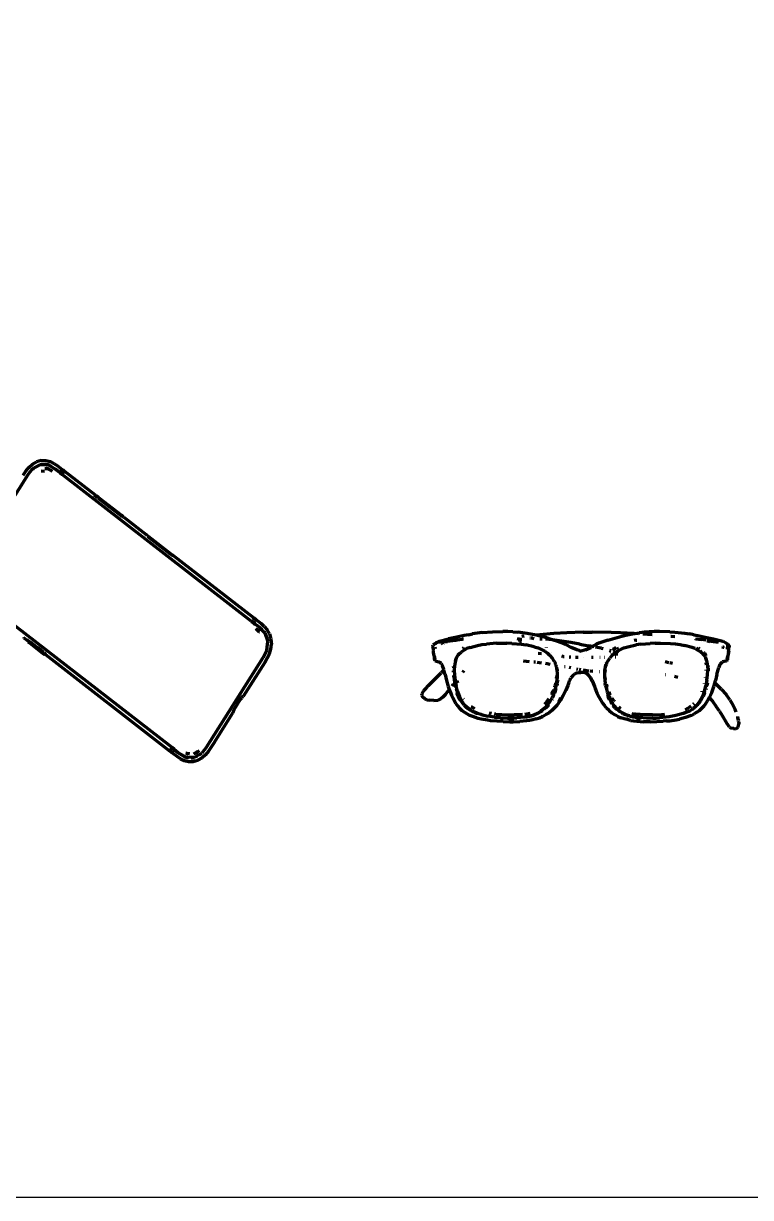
# Model space of a CAD drawing. Header units: millimetres. Extents: x 4307 to 31003, y 2809 to 20009.
# Drawn here: x 11672 to 11992, y 12476 to 12992 of the extents above; entities that cross this region are included whole.
import ezdxf

# ---------------------------------------------------------------- set-up
doc = ezdxf.new("R2010")
doc.units = ezdxf.units.MM
doc.layers.add('ProfileEdges', color=7, linetype='Continuous')

msp = doc.modelspace()

# ---------------------------------------------------------------- linework, layer by layer
for p, q in [((11679.7, 12794.67), (11680.13, 12794.62)), ((11703.63, 12783.99), (11703.68, 12783.9)), ((11703.68, 12783.9), (11703.86, 12783.7)), ((11706.3, 12782.18), (11703.79, 12784.12)), ((11710, 12779.31), (11714.64, 12775.72)), ((11715.43, 12775.11), (11715.6, 12774.97)), ((11772.83, 12729.57), (11772.45, 12728.96)), ((11773.31, 12730.32), (11773.27, 12730.27)), ((11773.77, 12728.84), (11774.05, 12729.3)), ((11673.75, 12720.1), (11674.72, 12719.35)), ((11673.96, 12720.44), (11673.91, 12720.44)), ((11674.04, 12720.38), (11673.96, 12720.44)), ((11674.24, 12720.3), (11674.37, 12720.25)), ((11677.48, 12717.21), (11681.18, 12714.34)), ((11681.37, 12714.71), (11681.14, 12715.02)), ((11881.86, 12686.88), (11883.02, 12686.77)), ((11738.11, 12672.51), (11737.72, 12671.9))]:
    msp.add_line(p, q)
msp.add_lwpolyline([(10872.86, 13720.27), (13396.13, 13720.27), (13396.13, 12475.61), (10872.86, 12475.61)], close=True)
at = {"layer": 'ProfileEdges', "lineweight": 211}
for p, q in [((11675.78, 12797.92), (11677.6, 12798.98)), ((11679.64, 12799.52), (11677.6, 12798.98)), ((11679.64, 12799.52), (11681.7, 12799.55)), ((11681.7, 12799.55), (11683.59, 12799.08)), ((11683.59, 12799.08), (11685.25, 12798.29)), ((11671.69, 12793.1), (11672.92, 12794.93)), ((11672.92, 12794.93), (11674.21, 12796.53)), ((11673.82, 12793.23), (11675.84, 12795.89)), ((11674.21, 12796.53), (11675.78, 12797.92)), ((11675.84, 12795.89), (11679.05, 12797.75)), ((11675.99, 12795.84), (11675.88, 12795.7)), ((11676.2, 12795.97), (11675.99, 12795.84)), ((11682.71, 12797.68), (11679.05, 12797.75)), ((11681.08, 12794.75), (11679.63, 12794.94)), ((11682.15, 12797.74), (11681.34, 12797.77)), ((11682.6, 12795.9), (11681.34, 12795.97)), ((11682.38, 12796), (11681.79, 12796.11)), ((11682.6, 12795.9), (11682.38, 12796)), ((11683.74, 12795.38), (11682.6, 12795.9)), ((11682.95, 12795.88), (11682.6, 12795.9)), ((11685.45, 12796.1), (11682.71, 12797.68)), ((11682.9, 12797.71), (11682.77, 12797.71)), ((11684.35, 12796.86), (11682.9, 12797.71)), ((11682.95, 12795.88), (11683.74, 12795.38)), ((11683.74, 12795.38), (11684.41, 12794.97)), ((11683.74, 12795.38), (11684.52, 12794.96)), ((11685.25, 12798.29), (11686.67, 12797.39)), ((11687.97, 12794.15), (11685.45, 12796.1)), ((11687.87, 12794.4), (11685.82, 12795.98)), ((11686.67, 12797.39), (11688.93, 12795.68)), ((11687.97, 12794.15), (11688.04, 12794.27)), ((11687.97, 12794.15), (11688.01, 12794.12)), ((11688.09, 12794.23), (11688.01, 12794.12)), ((11688.01, 12794.12), (11688.9, 12793.43)), ((11688.93, 12795.68), (11688.04, 12794.27)), ((11688.09, 12794.23), (11688.04, 12794.27)), ((11688.09, 12794.23), (11688.98, 12795.64)), ((11688.52, 12793.91), (11688.09, 12794.23)), ((11688.98, 12793.55), (11688.52, 12793.91)), ((11688.93, 12795.68), (11688.98, 12795.64)), ((11688.98, 12795.64), (11689.83, 12794.9)), ((11689.13, 12793.8), (11689.03, 12793.63)), ((11689.13, 12793.8), (11689.19, 12793.88)), ((11689.19, 12793.88), (11689.6, 12794.54)), ((11689.64, 12794.6), (11689.6, 12794.54)), ((11689.83, 12794.9), (11689.64, 12794.6)), ((11689.83, 12794.9), (11689.87, 12794.95)), ((11689.87, 12794.95), (11703.43, 12784.45)), ((11673.82, 12793.23), (11648.83, 12753.75)), ((11688.9, 12793.43), (11688.98, 12793.55)), ((11772.08, 12728.99), (11688.9, 12793.43)), ((11688.98, 12793.55), (11689.01, 12793.59)), ((11689.03, 12793.63), (11689.01, 12793.59)), ((11703.37, 12783.47), (11703.44, 12783.53)), ((11703.4, 12783.62), (11703.63, 12783.99)), ((11703.44, 12783.53), (11703.4, 12783.62)), ((11703.43, 12784.45), (11703.57, 12784.22)), ((11703.44, 12783.53), (11703.68, 12783.9)), ((11703.44, 12783.53), (11703.55, 12783.4)), ((11703.57, 12784.22), (11703.63, 12783.99)), ((11703.71, 12784.05), (11703.57, 12784.22)), ((11703.68, 12783.9), (11703.73, 12784.03)), ((11703.73, 12784.03), (11703.71, 12784.05)), ((11703.73, 12784.03), (11703.79, 12784.12)), ((11703.85, 12783.85), (11703.73, 12784.03)), ((11703.79, 12784.12), (11704, 12784.09)), ((11703.95, 12783.76), (11703.85, 12783.85)), ((11703.95, 12783.76), (11704.16, 12783.57)), ((11704.93, 12783.37), (11704, 12784.09)), ((11704.16, 12783.57), (11704.31, 12783.44)), ((11704.62, 12783.21), (11704.31, 12783.44)), ((11704.62, 12783.21), (11709.89, 12779.13)), ((11704.93, 12783.37), (11714.98, 12775.62)), ((11710, 12779.31), (11706.3, 12782.18)), ((11709.89, 12779.13), (11709.86, 12779.08)), ((11710, 12779.31), (11709.89, 12779.13)), ((11714.84, 12775.29), (11709.89, 12779.13)), ((11715.43, 12775.11), (11714.64, 12775.72)), ((11714.87, 12775.14), (11714.84, 12775.29)), ((11715.35, 12774.97), (11714.84, 12775.29)), ((11715.35, 12774.97), (11714.87, 12775.14)), ((11714.98, 12775.62), (11715.5, 12775.18)), ((11715.56, 12774.9), (11715.35, 12774.97)), ((11715.6, 12774.97), (11715.5, 12775.18)), ((11715.6, 12774.97), (11715.56, 12774.9)), ((11715.64, 12774.87), (11715.56, 12774.9)), ((11715.99, 12774.72), (11715.64, 12774.87)), ((11715.99, 12774.72), (11726.04, 12766.93)), ((11726.04, 12766.93), (11725.95, 12766.8)), ((11726.1, 12766.84), (11726.02, 12766.73)), ((11726.1, 12766.84), (11726.04, 12766.93)), ((11726.1, 12766.84), (11726.13, 12766.73)), ((11726.29, 12766.62), (11726.1, 12766.84)), ((11726.16, 12766.7), (11726.13, 12766.73)), ((11726.32, 12766.52), (11726.16, 12766.7)), ((11726.22, 12766.56), (11726.16, 12766.7)), ((11726.32, 12766.52), (11726.22, 12766.56)), ((11726.32, 12766.52), (11726.29, 12766.62)), ((11726.32, 12766.52), (11726.41, 12766.47)), ((11726.41, 12766.47), (11726.49, 12766.35)), ((11726.56, 12766.26), (11726.49, 12766.35)), ((11726.49, 12766.35), (11726.88, 12766.17)), ((11726.56, 12766.26), (11726.84, 12766)), ((11726.56, 12766.26), (11727.11, 12765.88)), ((11726.87, 12765.97), (11726.84, 12766)), ((11726.87, 12765.97), (11726.92, 12765.93)), ((11736.83, 12758.46), (11726.88, 12766.17)), ((11726.92, 12765.93), (11727.5, 12765.49)), ((11727.5, 12765.49), (11736.6, 12758.43)), ((11736.87, 12758.33), (11736.5, 12758.6)), ((11736.73, 12758.35), (11736.6, 12758.43)), ((11736.73, 12758.35), (11736.9, 12758.24)), ((11736.83, 12758.46), (11737.38, 12758.02)), ((11737.01, 12758.15), (11736.9, 12758.24)), ((11737.38, 12758.02), (11737.01, 12758.15)), ((11737.29, 12757.99), (11737.32, 12757.97)), ((11737.32, 12757.97), (11737.36, 12757.94)), ((11737.38, 12758.02), (11737.41, 12758.01)), ((11737.56, 12757.88), (11737.41, 12758.01)), ((11737.42, 12757.91), (11737.56, 12757.88)), ((11737.52, 12757.64), (11737.53, 12757.67)), ((11737.56, 12757.88), (11737.66, 12757.86)), ((11737.61, 12757.79), (11737.66, 12757.86)), ((11737.66, 12757.86), (11737.76, 12757.86)), ((11737.76, 12757.86), (11737.69, 12757.74)), ((11773.31, 12730.32), (11737.76, 12757.86)), ((11737.25, 12673.36), (11653.81, 12737.99)), ((11771.88, 12728.06), (11771.91, 12728.11)), ((11772.08, 12728.99), (11772.35, 12728.81)), ((11772.35, 12728.81), (11772.42, 12728.92)), ((11772.35, 12728.81), (11773.28, 12728.07)), ((11772.42, 12728.92), (11772.45, 12728.96)), ((11772.99, 12728.48), (11772.42, 12728.92)), ((11772.95, 12727.55), (11772.81, 12727.33)), ((11773.27, 12730.27), (11772.83, 12729.57)), ((11773.35, 12728.19), (11772.99, 12728.48)), ((11773.35, 12728.19), (11773.28, 12728.07)), ((11773.28, 12728.07), (11775.06, 12726.7)), ((11774.21, 12729.55), (11773.31, 12730.32)), ((11773.35, 12728.19), (11773.77, 12728.84)), ((11774.05, 12729.3), (11774.21, 12729.55)), ((11774.24, 12729.6), (11774.21, 12729.55)), ((11776.52, 12727.8), (11774.24, 12729.6)), ((11775.06, 12726.7), (11775.79, 12726.13)), ((11777.76, 12726.63), (11776.52, 12727.8)), ((11777.76, 12726.63), (11779.01, 12725.17)), ((11671.9, 12721.9), (11671.85, 12721.92)), ((11671.99, 12721.69), (11671.9, 12721.9)), ((11671.99, 12721.69), (11673.61, 12720.49)), ((11774.72, 12725.1), (11774.1, 12725.61)), ((11774.26, 12725.66), (11775.53, 12724.33)), ((11775.53, 12724.33), (11774.72, 12725.1)), ((11775.53, 12724.33), (11775.64, 12724.27)), ((11778.07, 12723.82), (11775.79, 12726.13)), ((11776.85, 12725.23), (11776.6, 12725.48)), ((11778.14, 12723.94), (11777.98, 12724.1)), ((11778.07, 12723.82), (11779.38, 12720.03)), ((11778.19, 12723.8), (11778.14, 12723.94)), ((11779.15, 12721.18), (11778.49, 12722.98)), ((11780.05, 12723.37), (11779.01, 12725.17)), ((11780.05, 12723.37), (11780.73, 12721.21)), ((11861.83, 12721.84), (11858.91, 12721.15)), ((11865.79, 12722.71), (11861.83, 12721.84)), ((11867.58, 12723.02), (11865.79, 12722.71)), ((11867.58, 12723.02), (11869.43, 12723.38)), ((11873.61, 12723.94), (11869.43, 12723.38)), ((11873.61, 12723.94), (11878.14, 12724.31)), ((11878.14, 12724.31), (11882.69, 12724.43)), ((11884.93, 12724.4), (11882.69, 12724.43)), ((11887.13, 12724.3), (11884.93, 12724.4)), ((11887.13, 12724.3), (11889.29, 12724.1)), ((11893.48, 12723.57), (11889.29, 12724.1)), ((11892.14, 12722.38), (11891.15, 12722.28)), ((11897.39, 12722.86), (11893.48, 12723.57)), ((11894.93, 12721.49), (11894.64, 12721.5)), ((11896, 12721.44), (11895.26, 12721.47)), ((11905.24, 12723.53), (11897.39, 12722.86)), ((11899.2, 12722.43), (11897.39, 12722.86)), ((11902.48, 12721.49), (11899.2, 12722.43)), ((11902.48, 12721.49), (11905.28, 12720.67)), ((11910.91, 12723.9), (11905.24, 12723.53)), ((11918.06, 12724.06), (11910.91, 12723.9)), ((11918.06, 12724.06), (11922.03, 12724.08)), ((11930.35, 12723.97), (11922.03, 12724.08)), ((11928.99, 12720.67), (11935.08, 12722.39)), ((11934.54, 12723.83), (11930.35, 12723.97)), ((11940.45, 12723.51), (11934.54, 12723.83)), ((11935.08, 12722.39), (11936.87, 12722.86)), ((11936.87, 12722.86), (11940.45, 12723.51)), ((11940.45, 12723.51), (11940.79, 12723.57)), ((11942.3, 12723.41), (11940.45, 12723.51)), ((11940.79, 12723.57), (11942.86, 12723.9)), ((11944.99, 12724.1), (11942.86, 12723.9)), ((11948.39, 12722.98), (11944.29, 12723.28)), ((11947.14, 12724.3), (11944.99, 12724.1)), ((11949.34, 12724.4), (11947.14, 12724.3)), ((11951.58, 12724.43), (11949.34, 12724.4)), ((11956.14, 12724.31), (11951.58, 12724.43)), ((11956.14, 12724.31), (11958.4, 12724.13)), ((11956.61, 12722.33), (11956.84, 12722.31)), ((11956.84, 12722.31), (11958.34, 12722.17)), ((11958.4, 12724.13), (11962.78, 12723.66)), ((11962.78, 12723.66), (11964.84, 12723.38)), ((11966.69, 12723.02), (11964.84, 12723.38)), ((11966.69, 12723.02), (11968.48, 12722.71)), ((11968.48, 12722.71), (11972.44, 12721.84)), ((11972.44, 12721.84), (11975.36, 12721.15)), ((11673.91, 12720.44), (11673.61, 12720.49)), ((11673.9, 12720.34), (11673.61, 12720.49)), ((11673.9, 12720.34), (11673.75, 12720.1)), ((11673.75, 12720.1), (11673.86, 12719.89)), ((11673.86, 12719.89), (11674.48, 12719.39)), ((11673.96, 12720.44), (11673.9, 12720.34)), ((11674.67, 12719.94), (11673.9, 12720.34)), ((11673.9, 12720.34), (11674.27, 12720.2)), ((11673.91, 12720.44), (11673.92, 12720.46)), ((11673.97, 12720.53), (11674, 12720.58)), ((11674.02, 12720.53), (11674, 12720.5)), ((11674.67, 12719.94), (11674.27, 12720.2)), ((11674.48, 12719.39), (11680.42, 12714.77)), ((11674.91, 12719.75), (11674.67, 12719.94)), ((11677.48, 12717.21), (11674.72, 12719.35)), ((11677, 12718.13), (11674.91, 12719.75)), ((11677.71, 12717.59), (11677, 12718.13)), ((11677.48, 12717.21), (11677.71, 12717.59)), ((11678.42, 12717.03), (11677.71, 12717.59)), ((11680.73, 12715.24), (11678.42, 12717.03)), ((11778.92, 12716.12), (11779.09, 12717.64)), ((11778.92, 12716.12), (11779.12, 12717.45)), ((11779.09, 12717.64), (11779.38, 12720.03)), ((11779.52, 12720.17), (11779.35, 12720.65)), ((11780.05, 12714.55), (11780.7, 12716.66)), ((11780.7, 12716.66), (11780.97, 12718.92)), ((11780.73, 12721.21), (11780.97, 12718.92)), ((11851.95, 12717.92), (11852.04, 12718.34)), ((11852.03, 12717.14), (11851.95, 12717.92)), ((11852.03, 12717.14), (11852.1, 12716.72)), ((11852.59, 12718.86), (11852.04, 12718.34)), ((11852.1, 12716.72), (11852.09, 12716.69)), ((11852.09, 12716.69), (11852.09, 12716.65)), ((11852.09, 12716.65), (11852.16, 12716.32)), ((11852.2, 12716.09), (11852.16, 12716.32)), ((11853.06, 12719.14), (11852.59, 12718.86)), ((11852.89, 12718.56), (11852.9, 12718.41)), ((11853.1, 12716.83), (11852.97, 12717.57)), ((11853.06, 12719.14), (11852.99, 12718.96)), ((11853.63, 12719.49), (11853.06, 12719.14)), ((11853.11, 12719.26), (11853.06, 12719.14)), ((11853.63, 12719.49), (11853.11, 12719.26)), ((11853.72, 12719.52), (11853.63, 12719.49)), ((11854.55, 12720.04), (11853.72, 12719.52)), ((11855.24, 12719.75), (11853.72, 12719.52)), ((11854.55, 12720.04), (11854.83, 12720.16)), ((11854.83, 12720.16), (11858.91, 12721.15)), ((11856.75, 12719.96), (11855.24, 12719.75)), ((11855.47, 12719.57), (11855.24, 12719.75)), ((11855.74, 12719.36), (11856.17, 12719.04)), ((11856.53, 12719.27), (11856.38, 12719.08)), ((11856.84, 12719.17), (11856.7, 12719.28)), ((11856.75, 12719.96), (11857.12, 12720.01)), ((11857.12, 12720.01), (11857.17, 12720.02)), ((11857.52, 12720.7), (11857.14, 12720.47)), ((11857.14, 12720.47), (11857.72, 12720.6)), ((11857.17, 12720.02), (11857.48, 12720.25)), ((11857.17, 12720.02), (11857.51, 12720.07)), ((11857.48, 12720.25), (11857.84, 12720.5)), ((11859.52, 12720.34), (11857.51, 12720.07)), ((11858.4, 12720.32), (11857.51, 12720.07)), ((11857.51, 12720.07), (11858.44, 12719.98)), ((11857.77, 12720.82), (11857.68, 12720.8)), ((11857.72, 12720.6), (11858.32, 12720.73)), ((11857.84, 12720.5), (11859.04, 12720.79)), ((11858.32, 12720.73), (11858.83, 12720.83)), ((11858.72, 12720.55), (11858.4, 12720.32)), ((11858.44, 12719.98), (11858.62, 12719.83)), ((11859.04, 12720.79), (11858.72, 12720.55)), ((11858.81, 12719.66), (11858.88, 12719.61)), ((11859.52, 12720.34), (11862.02, 12720.67)), ((11862.02, 12720.67), (11862.67, 12720.74)), ((11862.72, 12720.75), (11864.93, 12721.01)), ((11865.4, 12721.05), (11864.93, 12721.01)), ((11865.48, 12717.3), (11865.05, 12716.99)), ((11865.38, 12716.57), (11866.19, 12717.12)), ((11866.97, 12716.88), (11865.71, 12716.25)), ((11868.32, 12717.37), (11866.97, 12716.88)), ((11868.32, 12717.37), (11871.62, 12718.27)), ((11871.62, 12718.27), (11873.55, 12718.63)), ((11873.55, 12718.63), (11875.61, 12718.91)), ((11880, 12719.26), (11875.61, 12718.91)), ((11880, 12719.26), (11884.47, 12719.31)), ((11886.67, 12719.21), (11884.47, 12719.31)), ((11886.67, 12719.21), (11890.89, 12718.81)), ((11890.91, 12720.88), (11888.99, 12721.13)), ((11891.01, 12720.43), (11889.46, 12720.57)), ((11890.14, 12719.76), (11890.95, 12719.66)), ((11890.89, 12718.81), (11892.87, 12718.51)), ((11891.05, 12720.86), (11890.91, 12720.88)), ((11896.54, 12717.66), (11892.87, 12718.51)), ((11896, 12721.44), (11896.42, 12721.41)), ((11896.54, 12717.66), (11898.24, 12717.18)), ((11899.74, 12716.49), (11898.24, 12717.18)), ((11899.07, 12721.23), (11900.03, 12721.17)), ((11899.74, 12716.49), (11901.15, 12715.74)), ((11904.4, 12720.75), (11901.47, 12721.03)), ((11901.73, 12717.49), (11901.8, 12717.43)), ((11905.28, 12720.67), (11904.4, 12720.75)), ((11905.28, 12720.67), (11905.48, 12720.61)), ((11908.59, 12720.2), (11905.48, 12720.61)), ((11905.48, 12720.61), (11909.32, 12719.33)), ((11912.71, 12719.56), (11908.59, 12720.2)), ((11909.32, 12719.33), (11910.33, 12718.85)), ((11910.33, 12718.85), (11912.8, 12717.44)), ((11916.67, 12718.87), (11912.71, 12719.56)), ((11915.24, 12716.29), (11912.8, 12717.44)), ((11916.25, 12716), (11915.24, 12716.29)), ((11916.67, 12718.87), (11920.4, 12718.16)), ((11919.03, 12716.29), (11917.13, 12715.84)), ((11919.03, 12716.29), (11921.46, 12717.44)), ((11922.11, 12717.81), (11920.4, 12718.16)), ((11922.11, 12717.81), (11921.46, 12717.44)), ((11922.18, 12717.79), (11922.11, 12717.81)), ((11923.89, 12718.8), (11922.18, 12717.79)), ((11922.95, 12717.64), (11922.18, 12717.79)), ((11925.96, 12717.02), (11923.48, 12717.53)), ((11924.95, 12719.33), (11923.89, 12718.8)), ((11928.99, 12720.67), (11924.95, 12719.33)), ((11926.89, 12716.83), (11926.13, 12716.99)), ((11931.52, 12716.81), (11931.2, 12716.49)), ((11931.29, 12716.26), (11931.48, 12716.44)), ((11931.48, 12716.44), (11932.45, 12717.13)), ((11931.52, 12716.81), (11932.52, 12717.55)), ((11932.61, 12717.24), (11932.75, 12717.34)), ((11933.17, 12716.75), (11932.83, 12716.52)), ((11933.12, 12715.74), (11934.52, 12716.49)), ((11933.57, 12716.96), (11933.17, 12716.75)), ((11934.52, 12716.49), (11936.03, 12717.18)), ((11936.03, 12717.18), (11937.73, 12717.66)), ((11937.73, 12717.66), (11941.4, 12718.51)), ((11941.23, 12720.61), (11940.44, 12720.45)), ((11941.23, 12720.61), (11941.62, 12720.66)), ((11943.38, 12718.81), (11941.4, 12718.51)), ((11943.38, 12718.81), (11947.6, 12719.21)), ((11949.8, 12719.31), (11947.6, 12719.21)), ((11949.8, 12719.31), (11952.03, 12719.32)), ((11952.03, 12719.32), (11956.49, 12719.13)), ((11956.49, 12719.13), (11958.69, 12718.99)), ((11958.69, 12718.99), (11960.72, 12718.63)), ((11960.72, 12718.63), (11962.65, 12718.27)), ((11965.95, 12717.37), (11962.65, 12718.27)), ((11967.3, 12716.88), (11965.95, 12717.37)), ((11967.3, 12716.88), (11968.56, 12716.25)), ((11967.35, 12721.28), (11967.48, 12721.26)), ((11967.48, 12721.26), (11969.97, 12720.92)), ((11968.89, 12716.57), (11968.08, 12717.12)), ((11968.79, 12717.3), (11969.22, 12716.99)), ((11972.22, 12720.56), (11969.97, 12720.92)), ((11973.93, 12719.93), (11972.65, 12720.33)), ((11972.65, 12720.33), (11973.3, 12720.26)), ((11975.31, 12720.06), (11972.84, 12720.46)), ((11974.05, 12720.19), (11975.31, 12720.06)), ((11975.31, 12720.06), (11976.58, 12719.85)), ((11975.36, 12721.15), (11979.44, 12720.16)), ((11975.46, 12720.83), (11975.95, 12720.73)), ((11975.99, 12720.94), (11975.81, 12720.92)), ((11975.95, 12720.73), (11976.14, 12720.69)), ((11976.59, 12720.8), (11975.99, 12720.94)), ((11976.58, 12719.85), (11977.56, 12719.69)), ((11976.75, 12720.7), (11976.59, 12720.8)), ((11979.36, 12717.62), (11979.58, 12717.58)), ((11979.44, 12720.16), (11979.72, 12720.04)), ((11979.49, 12717.68), (11979.58, 12717.65)), ((11979.58, 12717.65), (11979.59, 12717.73)), ((11979.58, 12717.65), (11979.8, 12717.57)), ((11979.58, 12717.58), (11979.58, 12717.65)), ((11979.58, 12717.58), (11979.8, 12717.57)), ((11979.58, 12717.5), (11979.58, 12717.58)), ((11981.68, 12718.86), (11979.72, 12720.04)), ((11979.8, 12717.57), (11979.84, 12717.52)), ((11979.84, 12717.52), (11980, 12717.48)), ((11979.84, 12717.52), (11980.01, 12717.3)), ((11980.97, 12719.1), (11980.94, 12719.11)), ((11981.56, 12718.81), (11980.97, 12719.1)), ((11981.52, 12716.62), (11981.73, 12718.2)), ((11981.62, 12718.63), (11981.56, 12718.81)), ((11981.69, 12718.39), (11981.63, 12718.59)), ((11981.68, 12718.86), (11982.23, 12718.34)), ((11982.07, 12716.09), (11982.18, 12716.65)), ((11982.17, 12716.74), (11982.3, 12717.65)), ((11982.18, 12716.69), (11982.17, 12716.74)), ((11982.18, 12716.65), (11982.18, 12716.69)), ((11982.27, 12718.08), (11982.23, 12718.34)), ((11982.27, 12718.08), (11982.3, 12717.65)), ((11680.97, 12714.38), (11680.42, 12714.77)), ((11680.82, 12715.18), (11680.73, 12715.24)), ((11680.82, 12715.18), (11681.35, 12714.59)), ((11680.97, 12714.38), (11681.18, 12714.34)), ((11681.35, 12714.59), (11681.18, 12714.34)), ((11681.42, 12714.62), (11681.35, 12714.59)), ((11681.47, 12714.46), (11681.35, 12714.59)), ((11681.37, 12714.71), (11681.39, 12714.67)), ((11681.39, 12714.67), (11681.47, 12714.78)), ((11681.42, 12714.62), (11681.39, 12714.67)), ((11681.47, 12714.46), (11681.42, 12714.62)), ((11681.47, 12714.78), (11681.48, 12714.8)), ((11681.47, 12714.78), (11681.52, 12714.78)), ((11681.47, 12714.46), (11681.61, 12714.24)), ((11681.61, 12714.24), (11736.31, 12671.87)), ((11752.34, 12673.57), (11777.33, 12713.06)), ((11778.9, 12716.06), (11777.33, 12713.06)), ((11779.13, 12712.66), (11778, 12710.76)), ((11778.9, 12716.1), (11778.92, 12716.12)), ((11778.9, 12716.06), (11778.92, 12716.12)), ((11778.9, 12716.06), (11778.9, 12716.1)), ((11780.05, 12714.55), (11779.13, 12712.66)), ((11852.18, 12716.04), (11852.2, 12716.09)), ((11852.31, 12715.3), (11852.18, 12716.04)), ((11852.3, 12715.25), (11852.31, 12715.3)), ((11852.43, 12714.46), (11852.3, 12715.25)), ((11852.54, 12713.66), (11852.43, 12714.46)), ((11852.53, 12713.6), (11852.54, 12713.66)), ((11852.53, 12713.6), (11852.64, 12712.98)), ((11852.63, 12713.43), (11852.73, 12712.73)), ((11852.64, 12712.98), (11852.63, 12713.43)), ((11852.63, 12712.92), (11852.64, 12712.98)), ((11852.67, 12712.77), (11852.63, 12712.92)), ((11852.69, 12712.6), (11852.67, 12712.77)), ((11852.71, 12712.5), (11852.69, 12712.6)), ((11852.7, 12712.44), (11852.71, 12712.5)), ((11852.7, 12712.44), (11852.74, 12712.29)), ((11852.73, 12712.73), (11852.8, 12712.24)), ((11852.95, 12711.55), (11852.74, 12712.29)), ((11852.8, 12712.24), (11852.74, 12712.29)), ((11853.4, 12711.33), (11852.95, 12711.55)), ((11853.4, 12711.33), (11854.59, 12711.06)), ((11862.25, 12712.64), (11861.72, 12710.89)), ((11862.25, 12712.64), (11861.82, 12711.39)), ((11862.26, 12712.72), (11862.25, 12712.64)), ((11862.3, 12712.79), (11862.26, 12712.72)), ((11862.3, 12712.79), (11862.97, 12713.98)), ((11862.38, 12713.08), (11862.3, 12712.79)), ((11863.26, 12714.3), (11862.97, 12713.98)), ((11863.03, 12713.88), (11863, 12713.8)), ((11863.26, 12714.3), (11863.03, 12713.88)), ((11863.56, 12714.63), (11863.26, 12714.3)), ((11863.36, 12714.48), (11863.26, 12714.3)), ((11863.36, 12714.48), (11863.56, 12714.63)), ((11863.56, 12714.63), (11864.44, 12715.37)), ((11865.71, 12716.25), (11864.44, 12715.37)), ((11894.43, 12711.15), (11891.77, 12711.42)), ((11899.71, 12714.6), (11898.34, 12714.75)), ((11901.15, 12715.74), (11902.42, 12714.85)), ((11902.42, 12714.85), (11903.11, 12714.23)), ((11903.11, 12714.23), (11902.89, 12714.25)), ((11903.17, 12714.22), (11903.11, 12714.23)), ((11903.17, 12714.22), (11903.55, 12713.83)), ((11904.52, 12712.68), (11903.55, 12713.83)), ((11904.26, 12715.01), (11904.24, 12715.04)), ((11905.33, 12711.43), (11904.52, 12712.68)), ((11905.33, 12711.43), (11905.89, 12710.28)), ((11909.16, 12713.43), (11908.64, 12713.51)), ((11909.16, 12713.43), (11909.67, 12713.37)), ((11911.88, 12713.12), (11912.03, 12713.1)), ((11912.62, 12713.08), (11912.03, 12713.1)), ((11915.87, 12712.96), (11914.72, 12713)), ((11916.25, 12716), (11917.13, 12715.84)), ((11918.41, 12712.93), (11918.34, 12712.93)), ((11922.41, 12712.93), (11921.74, 12712.92)), ((11925.5, 12712.97), (11925.41, 12712.97)), ((11927.64, 12713.01), (11927.51, 12713.01)), ((11928.36, 12710.28), (11928.92, 12711.43)), ((11928.92, 12711.43), (11929.74, 12712.68)), ((11929.7, 12716.26), (11930.43, 12716.11)), ((11930.71, 12713.83), (11929.74, 12712.68)), ((11930.3, 12715.77), (11929.78, 12715.96)), ((11929.98, 12715.15), (11930.14, 12715.36)), ((11930.71, 12713.83), (11931.59, 12714.62)), ((11931.41, 12715.91), (11931.84, 12715.82)), ((11931.49, 12714.62), (11931.59, 12714.62)), ((11931.54, 12715.55), (11931.84, 12715.82)), ((11931.59, 12714.62), (11931.84, 12714.85)), ((11931.59, 12714.62), (11933.38, 12714.65)), ((11931.76, 12715.24), (11931.63, 12715.28)), ((11931.84, 12715.82), (11931.93, 12715.9)), ((11931.84, 12715.82), (11932.04, 12715.78)), ((11932.92, 12715.6), (11931.84, 12714.85)), ((11932.11, 12716.03), (11931.93, 12715.9)), ((11932.41, 12713.1), (11932.13, 12713.1)), ((11932.83, 12715.62), (11932.92, 12715.6)), ((11933.12, 12715.74), (11932.92, 12715.6)), ((11932.92, 12715.6), (11933.44, 12715.5)), ((11933.38, 12714.65), (11933.14, 12714.74)), ((11954.19, 12711.17), (11955.78, 12710.81)), ((11969.83, 12715.37), (11968.56, 12716.25)), ((11970.02, 12715.65), (11969.81, 12715.84)), ((11970.71, 12714.63), (11969.83, 12715.37)), ((11970.91, 12714.48), (11970.71, 12714.63)), ((11970.71, 12714.63), (11971.01, 12714.3)), ((11970.91, 12714.48), (11971.01, 12714.3)), ((11971.01, 12714.3), (11971.18, 12713.98)), ((11971.01, 12714.3), (11971.3, 12713.98)), ((11971.19, 12715.23), (11971.44, 12714.99)), ((11971.89, 12713.08), (11971.3, 12713.98)), ((11971.44, 12714.99), (11971.88, 12714.27)), ((11972.15, 12713.75), (11971.88, 12714.27)), ((11971.93, 12712.94), (11971.89, 12713.08)), ((11971.93, 12712.94), (11971.97, 12712.79)), ((11972.01, 12712.72), (11971.97, 12712.79)), ((11972.02, 12712.65), (11972.01, 12712.72)), ((11972.45, 12711.39), (11972.02, 12712.65)), ((11972.02, 12712.65), (11972.54, 12710.89)), ((11972.19, 12713.65), (11972.15, 12713.75)), ((11980.87, 12711.33), (11979.38, 12711.01)), ((11981.17, 12711.54), (11980.87, 12711.33)), ((11981.48, 12711.86), (11981.17, 12711.54)), ((11981.47, 12712.24), (11981.54, 12712.73)), ((11981.53, 12712.29), (11981.47, 12712.24)), ((11981.53, 12712.29), (11981.48, 12711.86)), ((11981.57, 12712.44), (11981.53, 12712.29)), ((11981.54, 12712.73), (11981.64, 12713.43)), ((11981.57, 12712.57), (11981.56, 12712.5)), ((11981.56, 12712.5), (11981.57, 12712.44)), ((11981.6, 12712.77), (11981.57, 12712.57)), ((11981.64, 12712.86), (11981.6, 12712.77)), ((11981.63, 12712.98), (11981.74, 12713.55)), ((11981.64, 12713.43), (11981.63, 12712.98)), ((11981.64, 12712.92), (11981.63, 12712.98)), ((11981.64, 12712.86), (11981.64, 12712.92)), ((11981.84, 12714.46), (11981.73, 12713.66)), ((11981.73, 12713.66), (11981.74, 12713.6)), ((11981.74, 12713.55), (11981.74, 12713.6)), ((11981.97, 12715.2), (11981.84, 12714.46)), ((11981.96, 12715.3), (11982.09, 12715.99)), ((11981.97, 12715.2), (11981.96, 12715.3)), ((11982.09, 12716.04), (11981.97, 12715.25)), ((11982.09, 12715.99), (11982.07, 12716.09)), ((11778, 12710.76), (11768.54, 12695.82)), ((11850.07, 12700.71), (11855.61, 12706.29)), ((11855.13, 12710.85), (11854.59, 12711.06)), ((11855.68, 12710.41), (11855.13, 12710.85)), ((11856.82, 12707.47), (11855.61, 12706.29)), ((11855.68, 12710.41), (11856.25, 12709.31)), ((11856.76, 12707.7), (11856.25, 12709.31)), ((11856.82, 12707.47), (11856.76, 12707.7)), ((11857.31, 12705.54), (11856.82, 12707.47)), ((11856.95, 12707.59), (11856.86, 12707.51)), ((11861.06, 12706.91), (11861.05, 12707.17)), ((11861.08, 12706.5), (11861.06, 12706.91)), ((11861.09, 12708.85), (11861.07, 12708.43)), ((11861.09, 12708.85), (11861.11, 12709.1)), ((11861.49, 12709.19), (11861.4, 12707.38)), ((11861.4, 12707.38), (11861.46, 12705.33)), ((11861.72, 12710.89), (11861.49, 12709.19)), ((11865.14, 12706.57), (11865.71, 12707.22)), ((11897.13, 12710.87), (11896.4, 12710.94)), ((11899.73, 12710.53), (11897.77, 12710.78)), ((11903.55, 12709.98), (11901.45, 12710.3)), ((11906.14, 12709.57), (11905.64, 12709.66)), ((11905.9, 12710.24), (11905.89, 12710.28)), ((11905.97, 12710.1), (11905.9, 12710.24)), ((11906.14, 12709.57), (11905.97, 12710.1)), ((11906.12, 12710.22), (11906.13, 12710.18)), ((11906.34, 12708.88), (11906.14, 12709.57)), ((11906.42, 12708.7), (11906.34, 12708.88)), ((11906.45, 12708.62), (11906.42, 12708.7)), ((11906.51, 12707.98), (11906.45, 12708.62)), ((11906.51, 12707.98), (11906.59, 12707.21)), ((11906.62, 12707.45), (11906.51, 12707.98)), ((11906.59, 12707.21), (11906.59, 12707.06)), ((11906.76, 12706), (11906.62, 12707.45)), ((11906.76, 12704.55), (11906.76, 12706)), ((11910.15, 12708.88), (11909.92, 12708.91)), ((11912.64, 12708.43), (11911.88, 12708.57)), ((11914.46, 12705.82), (11915.29, 12706.22)), ((11915.09, 12708.02), (11915.79, 12707.91)), ((11915.29, 12706.22), (11916.18, 12706.39)), ((11916.18, 12706.39), (11917.11, 12706.45)), ((11916.33, 12707.82), (11917.12, 12707.69)), ((11918.04, 12706.39), (11917.11, 12706.45)), ((11918.97, 12706.22), (11918.04, 12706.39)), ((11918.07, 12707.54), (11920.54, 12707.19)), ((11918.97, 12706.22), (11919.81, 12705.82)), ((11920.98, 12707.13), (11922.13, 12706.97)), ((11922.32, 12706.96), (11922.13, 12706.97)), ((11925.13, 12706.8), (11925.25, 12706.8)), ((11927.46, 12706), (11927.44, 12704.55)), ((11927.54, 12706.77), (11927.46, 12706)), ((11927.48, 12706.77), (11927.54, 12706.77)), ((11927.61, 12707.45), (11927.54, 12706.77)), ((11927.54, 12706.77), (11927.63, 12706.77)), ((11927.61, 12707.45), (11927.71, 12707.92)), ((11927.63, 12707.21), (11927.71, 12707.92)), ((11927.63, 12706.77), (11927.63, 12707.21)), ((11927.63, 12706.59), (11927.63, 12706.77)), ((11927.63, 12706.77), (11928.33, 12706.76)), ((11927.71, 12707.92), (11927.72, 12708.05)), ((11927.72, 12708.05), (11927.9, 12708.88)), ((11927.84, 12708.94), (11928.06, 12710.02)), ((11927.9, 12708.88), (11928.28, 12710.1)), ((11928.12, 12710.19), (11928.06, 12710.02)), ((11928.33, 12710.2), (11928.28, 12710.1)), ((11928.36, 12710.28), (11928.33, 12710.2)), ((11956.14, 12710.73), (11957.41, 12710.44)), ((11972.03, 12710.75), (11972.13, 12709.73)), ((11972.15, 12707.32), (11972.15, 12707.61)), ((11972.54, 12710.89), (11972.77, 12709.19)), ((11972.77, 12709.19), (11972.86, 12707.38)), ((11972.78, 12705.33), (11972.86, 12707.38)), ((11973.16, 12708.98), (11973.14, 12709.33)), ((11973.22, 12707.68), (11973.19, 12708.42)), ((11973.2, 12707.18), (11973.22, 12707.68)), ((11976.91, 12705.48), (11977.82, 12708.65)), ((11978.26, 12709.85), (11977.82, 12708.65)), ((11978.59, 12710.41), (11978.26, 12709.85)), ((11978.59, 12710.41), (11979.38, 12711.01)), ((11857.31, 12705.54), (11857.97, 12702.9)), ((11857.97, 12702.9), (11858.69, 12700.22)), ((11860.89, 12701.22), (11860.29, 12700.41)), ((11861.14, 12704.54), (11861.12, 12705.14)), ((11861.14, 12704.54), (11861.48, 12702.08)), ((11861.4, 12701.06), (11861.38, 12701.17)), ((11861.49, 12702.03), (11861.45, 12701.96)), ((11861.46, 12705.33), (11861.71, 12702.98)), ((11861.55, 12702.1), (11861.48, 12702.08)), ((11861.48, 12702.08), (11861.49, 12702.03)), ((11861.49, 12702.03), (11861.96, 12699.96)), ((11861.71, 12702.98), (11862.15, 12700.5)), ((11862.15, 12702.9), (11861.91, 12702.58)), ((11862.55, 12702.75), (11862.53, 12702.85)), ((11862.55, 12702.75), (11862.74, 12701.9)), ((11906, 12701.7), (11905.68, 12700.45)), ((11906.15, 12700.36), (11906.65, 12703.14)), ((11906.36, 12703.72), (11906.48, 12704.43)), ((11906.58, 12701.34), (11906.42, 12700.69)), ((11906.54, 12705.17), (11906.48, 12704.43)), ((11906.58, 12701.34), (11906.81, 12702.38)), ((11906.65, 12703.14), (11906.76, 12704.55)), ((11906.85, 12702.61), (11906.81, 12702.38)), ((11906.92, 12703.09), (11906.9, 12702.95)), ((11911.81, 12702.01), (11911.34, 12700.73)), ((11911.81, 12702.01), (11911.88, 12702.17)), ((11911.88, 12702.17), (11912.1, 12702.77)), ((11912.53, 12703.67), (11912.1, 12702.77)), ((11912.53, 12703.67), (11912.69, 12703.98)), ((11912.85, 12704.18), (11912.69, 12703.98)), ((11913.74, 12705.26), (11912.85, 12704.18)), ((11913.32, 12704.91), (11912.85, 12704.18)), ((11913.74, 12705.26), (11914.46, 12705.82)), ((11920.48, 12705.26), (11919.81, 12705.82)), ((11921.51, 12703.98), (11920.48, 12705.26)), ((11922.04, 12702.75), (11921.51, 12703.98)), ((11922.04, 12702.75), (11923.18, 12699.93)), ((11927.44, 12704.55), (11927.73, 12701.74)), ((11927.92, 12703.1), (11927.72, 12704.35)), ((11927.93, 12700.66), (11927.73, 12701.74)), ((11928.23, 12701.33), (11928.44, 12700.45)), ((11954.08, 12705.5), (11954.34, 12705.47)), ((11959.72, 12704.19), (11958.28, 12704.63)), ((11971.4, 12701.58), (11971.42, 12701.64)), ((11971.84, 12703.99), (11971.86, 12704.15)), ((11972.59, 12704.13), (11972.06, 12704.45)), ((11972.52, 12702.98), (11972.06, 12700.5)), ((11972.7, 12701.9), (11972.43, 12700.75)), ((11972.52, 12702.98), (11972.78, 12705.33)), ((11975.95, 12701.72), (11975.54, 12702.03)), ((11975.54, 12700.22), (11975.95, 12701.72)), ((11975.95, 12701.72), (11976.28, 12702.9)), ((11976.26, 12701.49), (11975.95, 12701.72)), ((11978.8, 12699.12), (11976.26, 12701.49)), ((11976.91, 12705.48), (11976.28, 12702.9)), ((11768.1, 12695.76), (11767.62, 12695.93)), ((11768.27, 12695.64), (11767.89, 12695.31)), ((11767.92, 12696.3), (11768.5, 12695.82)), ((11768.1, 12695.76), (11768.5, 12695.82)), ((11768.5, 12695.82), (11768.27, 12695.64)), ((11768.54, 12695.82), (11768.5, 12695.82)), ((11847.09, 12697.01), (11847.03, 12696.3)), ((11847.03, 12696.3), (11847.57, 12695.53)), ((11847.36, 12697.48), (11847.09, 12697.01)), ((11847.9, 12698.29), (11847.36, 12697.48)), ((11848.82, 12699.37), (11847.9, 12698.29)), ((11848.82, 12699.37), (11850.07, 12700.71)), ((11857.36, 12696.58), (11856.38, 12695.51)), ((11857.36, 12696.58), (11858.43, 12697.93)), ((11858.43, 12697.93), (11859.14, 12698.88)), ((11858.69, 12700.22), (11859.11, 12698.92)), ((11859.11, 12698.92), (11859.14, 12698.88)), ((11859.14, 12698.88), (11860.1, 12696.42)), ((11860.1, 12696.42), (11860.68, 12695.2)), ((11862.8, 12698.13), (11862.15, 12700.5)), ((11862.15, 12699.26), (11862.54, 12698.07)), ((11862.4, 12697.75), (11862.6, 12697.2)), ((11863.89, 12694.58), (11862.6, 12697.2)), ((11862.8, 12698.13), (11863.63, 12695.89)), ((11862.8, 12697.27), (11863.74, 12695.1)), ((11863.63, 12695.89), (11864.64, 12693.84)), ((11904.13, 12696.56), (11904.49, 12697.23)), ((11904.97, 12696.62), (11904.41, 12695.32)), ((11904.49, 12697.23), (11904.89, 12698.16)), ((11904.85, 12697.7), (11904.49, 12697.23)), ((11904.81, 12697.87), (11904.89, 12698.16)), ((11904.89, 12698.16), (11905.12, 12698.73)), ((11905.1, 12698.71), (11904.89, 12698.16)), ((11904.97, 12696.62), (11905.86, 12699.3)), ((11905.08, 12695.78), (11905.1, 12695.83)), ((11905.71, 12698.12), (11905.41, 12697.32)), ((11905.55, 12700.06), (11905.68, 12700.45)), ((11906.07, 12699.3), (11905.71, 12698.12)), ((11905.86, 12699.3), (11906.15, 12700.36)), ((11909.33, 12696.33), (11908.05, 12694.04)), ((11910.41, 12698.62), (11909.33, 12696.33)), ((11911.34, 12700.73), (11910.41, 12698.62)), ((11923.18, 12699.93), (11923.27, 12699.69)), ((11923.27, 12699.69), (11923.71, 12698.62)), ((11923.71, 12698.62), (11924.13, 12697.52)), ((11924.73, 12696.33), (11924.13, 12697.52)), ((11925.93, 12694.04), (11924.73, 12696.33)), ((11927.93, 12700.66), (11928.16, 12699.78)), ((11928.16, 12699.78), (11928.33, 12699)), ((11928.33, 12699), (11928.64, 12697.95)), ((11928.64, 12699.83), (11928.44, 12700.45)), ((11928.64, 12697.95), (11929.08, 12696.62)), ((11928.78, 12696.56), (11929.22, 12695.55)), ((11929.06, 12695.5), (11928.95, 12695.77)), ((11929.08, 12696.62), (11929.6, 12695.32)), ((11929.17, 12697.7), (11929.89, 12696.48)), ((11929.17, 12697.7), (11929.86, 12696.48)), ((11929.26, 12697.87), (11929.24, 12697.92)), ((11929.31, 12697.91), (11929.69, 12696.95)), ((11929.93, 12696.47), (11929.69, 12696.95)), ((11969.46, 12693.84), (11970.51, 12695.89)), ((11970.08, 12694.53), (11970.82, 12695.88)), ((11970.33, 12698.12), (11970.26, 12697.95)), ((11971.23, 12697.73), (11970.51, 12695.89)), ((11970.67, 12698.22), (11970.94, 12698.01)), ((11970.81, 12695.99), (11970.9, 12696.18)), ((11971.51, 12697.45), (11970.82, 12695.88)), ((11970.9, 12696.18), (11971.44, 12697.52)), ((11970.94, 12698.01), (11971.23, 12697.73)), ((11971.39, 12698.13), (11971.23, 12697.73)), ((11971.23, 12697.73), (11971.44, 12697.52)), ((11971.39, 12698.13), (11972.06, 12700.5)), ((11971.44, 12697.52), (11971.65, 12698.06)), ((11971.44, 12697.52), (11971.51, 12697.45)), ((11971.58, 12697.6), (11971.51, 12697.45)), ((11971.51, 12697.45), (11971.64, 12697.33)), ((11972.14, 12699.04), (11972.28, 12699.46)), ((11972.27, 12700.16), (11972.43, 12700.75)), ((11974.08, 12696.42), (11973.54, 12695.37)), ((11974.62, 12697.66), (11974.08, 12696.42)), ((11974.62, 12697.66), (11975.54, 12700.22)), ((11978.8, 12699.12), (11980.93, 12696.7)), ((11982.64, 12694.33), (11980.93, 12696.7)), ((11764.57, 12690.2), (11767.4, 12694.67)), ((11767.4, 12694.67), (11767.63, 12694.97)), ((11767.63, 12694.97), (11767.89, 12695.31)), ((11848.44, 12694.83), (11847.57, 12695.53)), ((11849.36, 12694.38), (11848.44, 12694.83)), ((11849.36, 12694.38), (11850.66, 12694.21)), ((11852.35, 12694.15), (11850.66, 12694.21)), ((11852.35, 12694.15), (11854.3, 12694.3)), ((11855.48, 12694.76), (11854.3, 12694.3)), ((11856.38, 12695.51), (11855.48, 12694.76)), ((11860.68, 12695.2), (11862.01, 12692.81)), ((11862.01, 12692.81), (11862.81, 12691.7)), ((11862.81, 12691.7), (11863.7, 12690.66)), ((11863.7, 12690.66), (11864.72, 12689.73)), ((11863.74, 12695.1), (11864.29, 12694.08)), ((11864.29, 12694.08), (11863.89, 12694.58)), ((11864.29, 12694.08), (11864.73, 12693.36)), ((11864.64, 12693.84), (11865.23, 12692.9)), ((11864.73, 12693.36), (11864.76, 12693.34)), ((11865.65, 12692.13), (11864.86, 12693.17)), ((11865.92, 12692.03), (11865.23, 12692.9)), ((11865.58, 12694.48), (11865.46, 12694.68)), ((11865.89, 12691.9), (11866.47, 12691.32)), ((11866.47, 12691.32), (11865.89, 12691.87)), ((11866.7, 12691.23), (11865.92, 12692.03)), ((11866.47, 12691.32), (11867.36, 12690.57)), ((11866.99, 12690.83), (11866.47, 12691.32)), ((11868.45, 12689.89), (11866.7, 12691.23)), ((11866.99, 12690.83), (11867.36, 12690.57)), ((11867.36, 12690.57), (11868.45, 12689.89)), ((11867.36, 12690.57), (11868.42, 12689.86)), ((11868.8, 12691.34), (11868.92, 12691.25)), ((11870.4, 12690.47), (11868.92, 12691.25)), ((11901.01, 12690.68), (11899.47, 12689.39)), ((11901.2, 12690.71), (11900.13, 12689.79)), ((11901.68, 12690.84), (11900.99, 12690.25)), ((11902.44, 12692.17), (11901.01, 12690.68)), ((11901.58, 12692.93), (11901.11, 12692.32)), ((11902.16, 12691.74), (11901.2, 12690.71)), ((11902.1, 12693.66), (11901.58, 12692.93)), ((11902.66, 12691.88), (11901.68, 12690.84)), ((11902.16, 12693.74), (11902.13, 12693.7)), ((11903, 12694.88), (11902.16, 12693.74)), ((11902.16, 12691.74), (11902.44, 12692.17)), ((11903.38, 12693.45), (11902.44, 12692.17)), ((11902.44, 12692.17), (11903.01, 12692.86)), ((11902.66, 12691.88), (11902.98, 12692.3)), ((11903.01, 12692.86), (11903.38, 12693.45)), ((11903.59, 12693.73), (11903.38, 12693.45)), ((11903.59, 12693.73), (11903.76, 12694.06)), ((11903.76, 12694.06), (11904.41, 12695.32)), ((11903.76, 12694.06), (11904.34, 12694.99)), ((11905.39, 12690.69), (11904.25, 12689.64)), ((11904.46, 12694.54), (11904.43, 12694.49)), ((11904.54, 12694.69), (11904.49, 12694.59)), ((11906.46, 12691.84), (11905.39, 12690.69)), ((11907.28, 12692.91), (11906.46, 12691.84)), ((11907.28, 12692.91), (11908.05, 12694.04)), ((11908.15, 12695.29), (11907.39, 12693.92)), ((11907.39, 12693.67), (11908.11, 12694.72)), ((11907.39, 12693.92), (11907.39, 12693.67)), ((11908.15, 12695.18), (11908.15, 12695.29)), ((11926.65, 12692.91), (11925.93, 12694.04)), ((11926.65, 12692.91), (11927.42, 12691.84)), ((11928.38, 12690.74), (11927.42, 12691.84)), ((11929.51, 12689.64), (11928.38, 12690.74)), ((11929.06, 12695.5), (11929.53, 12694.52)), ((11930.2, 12694.06), (11929.6, 12695.32)), ((11930.22, 12693.67), (11929.61, 12694.77)), ((11930.12, 12693.46), (11930.38, 12693.02)), ((11930.2, 12694.06), (11930.9, 12692.86)), ((11930.41, 12693.39), (11930.22, 12693.67)), ((11930.7, 12692.57), (11930.38, 12693.02)), ((11930.75, 12695.05), (11930.79, 12695.04)), ((11930.79, 12695.04), (11930.8, 12694.96)), ((11931.7, 12693.74), (11930.8, 12694.96)), ((11930.9, 12692.86), (11931.71, 12691.74)), ((11932.12, 12690.84), (11931.25, 12691.81)), ((11932.57, 12690.62), (11931.4, 12691.99)), ((11931.7, 12693.74), (11931.79, 12693.62)), ((11931.71, 12691.74), (11932.61, 12690.71)), ((11932.12, 12690.84), (11932.68, 12690.34)), ((11934.04, 12689.32), (11932.57, 12690.62)), ((11933.62, 12689.79), (11932.61, 12690.71)), ((11934.34, 12690.58), (11933.71, 12691.12)), ((11933.71, 12691.12), (11934.49, 12690.53)), ((11962.96, 12690.2), (11965.02, 12691.25)), ((11965.02, 12691.25), (11965.62, 12691.68)), ((11966.21, 12690.32), (11966.39, 12690.5)), ((11967.3, 12691.23), (11966.39, 12690.5)), ((11966.39, 12690.5), (11966.59, 12690.57)), ((11966.81, 12692.61), (11966.45, 12692.27)), ((11966.45, 12692.27), (11966.49, 12692.27)), ((11966.85, 12692.57), (11966.49, 12692.27)), ((11966.75, 12690.72), (11966.59, 12690.57)), ((11966.85, 12690.78), (11966.75, 12690.72)), ((11967.3, 12691.23), (11966.85, 12690.78)), ((11967.3, 12691.23), (11968.12, 12692.03)), ((11967.3, 12691.23), (11968.13, 12691.93)), ((11968.12, 12692.03), (11969.46, 12693.84)), ((11968.37, 12692.23), (11968.53, 12692.34)), ((11968.53, 12692.34), (11968.93, 12692.89)), ((11968.93, 12692.89), (11969.19, 12693.19)), ((11969.16, 12693.19), (11969.47, 12693.61)), ((11969.47, 12693.61), (11969.19, 12693.19)), ((11969.26, 12689.73), (11970.33, 12690.66)), ((11969.47, 12693.61), (11969.81, 12694.08)), ((11969.81, 12694.08), (11970.03, 12694.5)), ((11970.08, 12694.53), (11970.03, 12694.5)), ((11970.33, 12690.66), (11971.26, 12691.7)), ((11971.26, 12691.7), (11972.09, 12692.81)), ((11972.09, 12692.81), (11972.83, 12693.99)), ((11973.54, 12695.37), (11972.83, 12693.99)), ((11973.54, 12695.37), (11974.94, 12693.73)), ((11974.94, 12693.73), (11976.6, 12691.51)), ((11978.02, 12689.39), (11976.6, 12691.51)), ((11982.64, 12694.33), (11983.96, 12692.13)), ((11984.93, 12690.2), (11983.96, 12692.13)), ((11755.9, 12675.83), (11763.98, 12688.63)), ((11763.56, 12689.54), (11763.55, 12689.56)), ((11763.79, 12688.78), (11763.88, 12688.71)), ((11763.91, 12688.98), (11763.94, 12688.81)), ((11764.05, 12688.97), (11763.97, 12688.67)), ((11763.97, 12688.67), (11763.98, 12688.63)), ((11764.16, 12689.42), (11764.05, 12688.97)), ((11764.16, 12689.42), (11764.2, 12689.47)), ((11764.2, 12689.47), (11764.54, 12690.18)), ((11764.54, 12690.18), (11764.57, 12690.2)), ((11864.72, 12689.73), (11865.84, 12688.9)), ((11865.84, 12688.9), (11868.23, 12687.55)), ((11869.47, 12687.02), (11868.23, 12687.55)), ((11868.45, 12689.89), (11868.42, 12689.86)), ((11868.45, 12689.89), (11868.78, 12689.68)), ((11868.78, 12689.68), (11869.36, 12689.31)), ((11870.01, 12689.07), (11868.78, 12689.68)), ((11870.42, 12688.8), (11869.36, 12689.31)), ((11870.68, 12686.58), (11869.47, 12687.02)), ((11871.62, 12688.4), (11870.01, 12689.07)), ((11870.42, 12688.8), (11870.01, 12689.07)), ((11870.55, 12688.76), (11870.42, 12688.8)), ((11870.55, 12688.76), (11871.63, 12688.33)), ((11871.95, 12686.2), (11870.68, 12686.58)), ((11872.68, 12688.01), (11871.62, 12688.4)), ((11873.23, 12685.89), (11871.95, 12686.2)), ((11873.23, 12687.87), (11872.68, 12688.01)), ((11873.23, 12687.87), (11876.21, 12687.15)), ((11873.9, 12687.63), (11873.23, 12687.87)), ((11875.94, 12685.4), (11873.23, 12685.89)), ((11873.96, 12687.61), (11873.9, 12687.63)), ((11877.33, 12685.21), (11875.94, 12685.4)), ((11879, 12686.73), (11876.21, 12687.15)), ((11877.78, 12688.39), (11876.74, 12688.55)), ((11879, 12686.73), (11880.37, 12686.59)), ((11879.57, 12688.09), (11879.12, 12688.17)), ((11879.57, 12688.09), (11882.24, 12687.86)), ((11881.75, 12686.5), (11880.37, 12686.59)), ((11881.75, 12686.5), (11885.92, 12686.36)), ((11881.98, 12686.45), (11884.74, 12686.35)), ((11882.24, 12687.86), (11884.94, 12687.75)), ((11884.74, 12686.35), (11885.92, 12686.36)), ((11884.94, 12687.75), (11887.67, 12687.75)), ((11885.92, 12686.36), (11886.06, 12686.32)), ((11885.99, 12685.57), (11885.98, 12685.5)), ((11885.98, 12685.5), (11886.26, 12685.5)), ((11886.08, 12686), (11886, 12685.6)), ((11887.39, 12686.41), (11886.06, 12686.32)), ((11887.54, 12686), (11886.08, 12686)), ((11887.39, 12686.41), (11888.9, 12686.46)), ((11887.52, 12685.89), (11887.54, 12686)), ((11891.44, 12687.97), (11887.67, 12687.75)), ((11892.3, 12686.79), (11888.9, 12686.46)), ((11894.13, 12687.13), (11892.3, 12686.79)), ((11892.46, 12688.11), (11894.09, 12688.37)), ((11892.67, 12686.74), (11895.15, 12687.29)), ((11894.49, 12685.35), (11893.1, 12685.12)), ((11894.09, 12688.37), (11894.71, 12688.53)), ((11894.13, 12687.13), (11896, 12687.6)), ((11895.97, 12685.65), (11894.49, 12685.35)), ((11895.15, 12687.29), (11896, 12687.6)), ((11895.42, 12687.32), (11895.15, 12687.25)), ((11895.42, 12687.32), (11896.74, 12687.77)), ((11897.37, 12686.03), (11895.97, 12685.65)), ((11896, 12687.6), (11896.44, 12687.74)), ((11896.44, 12687.74), (11897.72, 12688.3)), ((11898.05, 12688.34), (11896.74, 12687.77)), ((11897.37, 12686.03), (11898.87, 12686.52)), ((11897.81, 12688.33), (11897.72, 12688.3)), ((11898.09, 12688.51), (11897.81, 12688.33)), ((11898.05, 12688.34), (11899.32, 12689.04)), ((11899.47, 12689.39), (11898.09, 12688.51)), ((11898.96, 12688.98), (11898.09, 12688.51)), ((11898.87, 12686.52), (11900.24, 12687.11)), ((11898.96, 12688.98), (11900.13, 12689.79)), ((11900.12, 12689.58), (11899.32, 12689.04)), ((11900.33, 12687.16), (11900.24, 12687.11)), ((11900.33, 12687.16), (11901.72, 12687.87)), ((11903.05, 12688.72), (11901.72, 12687.87)), ((11904.25, 12689.64), (11903.05, 12688.72)), ((11929.51, 12689.64), (11930.69, 12688.68)), ((11930.69, 12688.68), (11931.94, 12687.83)), ((11933.27, 12687.11), (11931.94, 12687.83)), ((11933.27, 12687.11), (11934.64, 12686.52)), ((11934.73, 12688.98), (11933.62, 12689.79)), ((11934.04, 12689.32), (11933.63, 12689.56)), ((11934.36, 12689.04), (11934.04, 12689.32)), ((11935.34, 12688.48), (11934.04, 12689.32)), ((11935.34, 12688.48), (11934.36, 12689.04)), ((11936.09, 12686.03), (11934.64, 12686.52)), ((11934.73, 12688.98), (11935.92, 12688.3)), ((11935.67, 12688.27), (11935.34, 12688.48)), ((11936.63, 12687.87), (11935.67, 12688.27)), ((11935.7, 12688.29), (11936.63, 12687.87)), ((11937.16, 12687.74), (11935.92, 12688.3)), ((11937.56, 12685.68), (11936.09, 12686.03)), ((11936.63, 12687.87), (11936.84, 12687.77)), ((11937.36, 12687.62), (11936.84, 12687.77)), ((11937.16, 12687.74), (11937.36, 12687.62)), ((11937.36, 12687.62), (11937.44, 12687.59)), ((11937.42, 12687.54), (11937.44, 12687.59)), ((11937.42, 12687.54), (11938.4, 12687.29)), ((11938.4, 12687.29), (11937.44, 12687.59)), ((11938.9, 12685.35), (11937.56, 12685.68)), ((11938.18, 12688.72), (11938.15, 12688.73)), ((11938.4, 12687.29), (11939.9, 12686.95)), ((11938.9, 12685.35), (11940.27, 12685.12)), ((11939.54, 12688.36), (11940.69, 12688.14)), ((11941.05, 12686.76), (11939.9, 12686.95)), ((11939.9, 12686.95), (11940.84, 12686.74)), ((11941.01, 12688.11), (11940.69, 12688.14)), ((11942.81, 12686.57), (11941.05, 12686.76)), ((11943.19, 12687.87), (11941.15, 12688.09)), ((11941.5, 12686.21), (11941.53, 12685.96)), ((11942.93, 12686.1), (11941.5, 12686.21)), ((11945.92, 12686.36), (11942.81, 12686.57)), ((11942.97, 12685.79), (11942.93, 12686.1)), ((11948.62, 12687.75), (11943.19, 12687.87)), ((11945.97, 12686.37), (11945.92, 12686.36)), ((11948.27, 12686.36), (11945.97, 12686.37)), ((11948.75, 12686.35), (11948.27, 12686.36)), ((11948.62, 12687.75), (11952.7, 12687.96)), ((11948.75, 12686.35), (11948.85, 12686.36)), ((11948.85, 12686.36), (11948.93, 12686.37)), ((11948.93, 12686.37), (11951.66, 12686.48)), ((11948.93, 12686.37), (11950.23, 12686.37)), ((11954.45, 12686.72), (11951.66, 12686.48)), ((11952.7, 12687.96), (11954.07, 12688.11)), ((11955.86, 12686.9), (11954.45, 12686.72)), ((11958.8, 12687.44), (11955.86, 12686.9)), ((11956.19, 12685.21), (11959.02, 12685.62)), ((11962.04, 12688.36), (11958.8, 12687.44)), ((11959.02, 12685.62), (11960.38, 12685.93)), ((11963.05, 12686.58), (11960.38, 12685.93)), ((11963.73, 12689.01), (11962.04, 12688.36)), ((11963.3, 12688.76), (11962.18, 12688.33)), ((11965.6, 12687.55), (11963.05, 12686.58)), ((11963.73, 12689.01), (11963.3, 12688.76)), ((11963.73, 12689.01), (11964.87, 12689.57)), ((11964.37, 12689.27), (11963.73, 12689.01)), ((11964.5, 12689.3), (11964.37, 12689.27)), ((11964.5, 12689.3), (11964.87, 12689.57)), ((11964.87, 12689.57), (11966.21, 12690.32)), ((11965.6, 12687.55), (11966.83, 12688.17)), ((11968.1, 12688.9), (11966.83, 12688.17)), ((11968.1, 12688.9), (11969.26, 12689.73)), ((11978.02, 12689.39), (11979.21, 12687.46)), ((11979.21, 12687.46), (11981.07, 12684.34)), ((11985.42, 12689), (11984.93, 12690.2)), ((11986.09, 12686.8), (11986.06, 12687.03)), ((11986.09, 12686.8), (11986.17, 12686.55)), ((11986.15, 12686.43), (11986.17, 12686.55)), ((11986.39, 12685.35), (11986.15, 12686.43)), ((11986.32, 12685.9), (11986.39, 12685.35)), ((11880.13, 12684.95), (11877.33, 12685.21)), ((11882.93, 12684.8), (11880.13, 12684.95)), ((11882.93, 12684.8), (11885.81, 12684.74)), ((11885.81, 12684.74), (11887.28, 12684.75)), ((11887.28, 12684.75), (11890.2, 12684.85)), ((11893.1, 12685.12), (11890.2, 12684.85)), ((11940.27, 12685.12), (11941.71, 12684.96)), ((11941.71, 12684.96), (11944.61, 12684.78)), ((11947.56, 12684.74), (11944.61, 12684.78)), ((11947.56, 12684.74), (11950.48, 12684.8)), ((11950.48, 12684.8), (11953.33, 12684.95)), ((11954.74, 12685.1), (11953.33, 12684.95)), ((11954.74, 12685.1), (11956.19, 12685.21)), ((11981.81, 12683.21), (11981.07, 12684.34)), ((11982.46, 12682.42), (11981.81, 12683.21)), ((11982.46, 12682.42), (11983.21, 12681.92)), ((11984.34, 12681.71), (11983.21, 12681.92)), ((11984.34, 12681.71), (11985.25, 12681.7)), ((11985.25, 12681.7), (11985.81, 12681.92)), ((11985.81, 12681.92), (11986.12, 12682.37)), ((11986.12, 12682.37), (11986.34, 12683)), ((11986.34, 12683), (11986.51, 12683.83)), ((11986.52, 12684.54), (11986.45, 12685.02)), ((11986.52, 12684.54), (11986.51, 12683.83)), ((11755.9, 12675.83), (11753.3, 12671.86)), ((11736.34, 12671.93), (11736.31, 12671.87)), ((11736.34, 12671.93), (11737.17, 12673.24)), ((11737.24, 12671.15), (11736.34, 12671.93)), ((11737.25, 12673.36), (11737.17, 12673.24)), ((11737.17, 12673.24), (11737.75, 12672.8)), ((11737.24, 12671.15), (11737.72, 12671.9)), ((11739.55, 12669.4), (11737.24, 12671.15)), ((11738.19, 12672.65), (11737.25, 12673.36)), ((11737.75, 12672.8), (11738.11, 12672.51)), ((11738.19, 12672.65), (11738.11, 12672.51)), ((11738.17, 12672.48), (11739.82, 12671.22)), ((11738.19, 12672.65), (11740.71, 12670.7)), ((11740.39, 12670.77), (11740.61, 12670.61)), ((11740.61, 12670.61), (11743.37, 12669)), ((11740.71, 12670.7), (11743.45, 12669.12)), ((11743.23, 12671.07), (11743.6, 12670.9)), ((11743.24, 12670.92), (11743.6, 12670.9)), ((11743.6, 12670.9), (11743.84, 12670.79)), ((11743.6, 12670.9), (11744.84, 12670.83)), ((11743.84, 12670.79), (11744.37, 12670.69)), ((11746.8, 12670.71), (11748.55, 12671.8)), ((11747.93, 12671.1), (11746.8, 12670.71)), ((11749.11, 12670.21), (11747.11, 12669.05)), ((11749.1, 12671.89), (11747.93, 12671.1)), ((11749.1, 12671.89), (11749.14, 12671.93)), ((11749.11, 12670.21), (11750.27, 12670.87)), ((11749.29, 12670.25), (11750.27, 12670.87)), ((11750.27, 12670.87), (11750.32, 12670.91)), ((11752.34, 12673.57), (11750.32, 12670.91)), ((11752.01, 12670.26), (11750.44, 12668.87)), ((11753.3, 12671.86), (11752.01, 12670.26)), ((11740.97, 12668.5), (11739.55, 12669.4)), ((11740.97, 12668.5), (11742.63, 12667.71)), ((11742.63, 12667.71), (11744.52, 12667.24)), ((11743.37, 12669), (11744.5, 12668.96)), ((11747.11, 12669.05), (11743.45, 12669.12)), ((11744.52, 12667.24), (11746.59, 12667.27)), ((11745.65, 12668.91), (11747.04, 12668.85)), ((11746.59, 12667.27), (11748.62, 12667.81)), ((11747.04, 12668.85), (11747.09, 12668.88)), ((11747.74, 12669.28), (11748.25, 12669.6)), ((11748.62, 12667.81), (11750.44, 12668.87))]:
    msp.add_line(p, q, dxfattribs=at)

doc.saveas('drawing.dxf')
